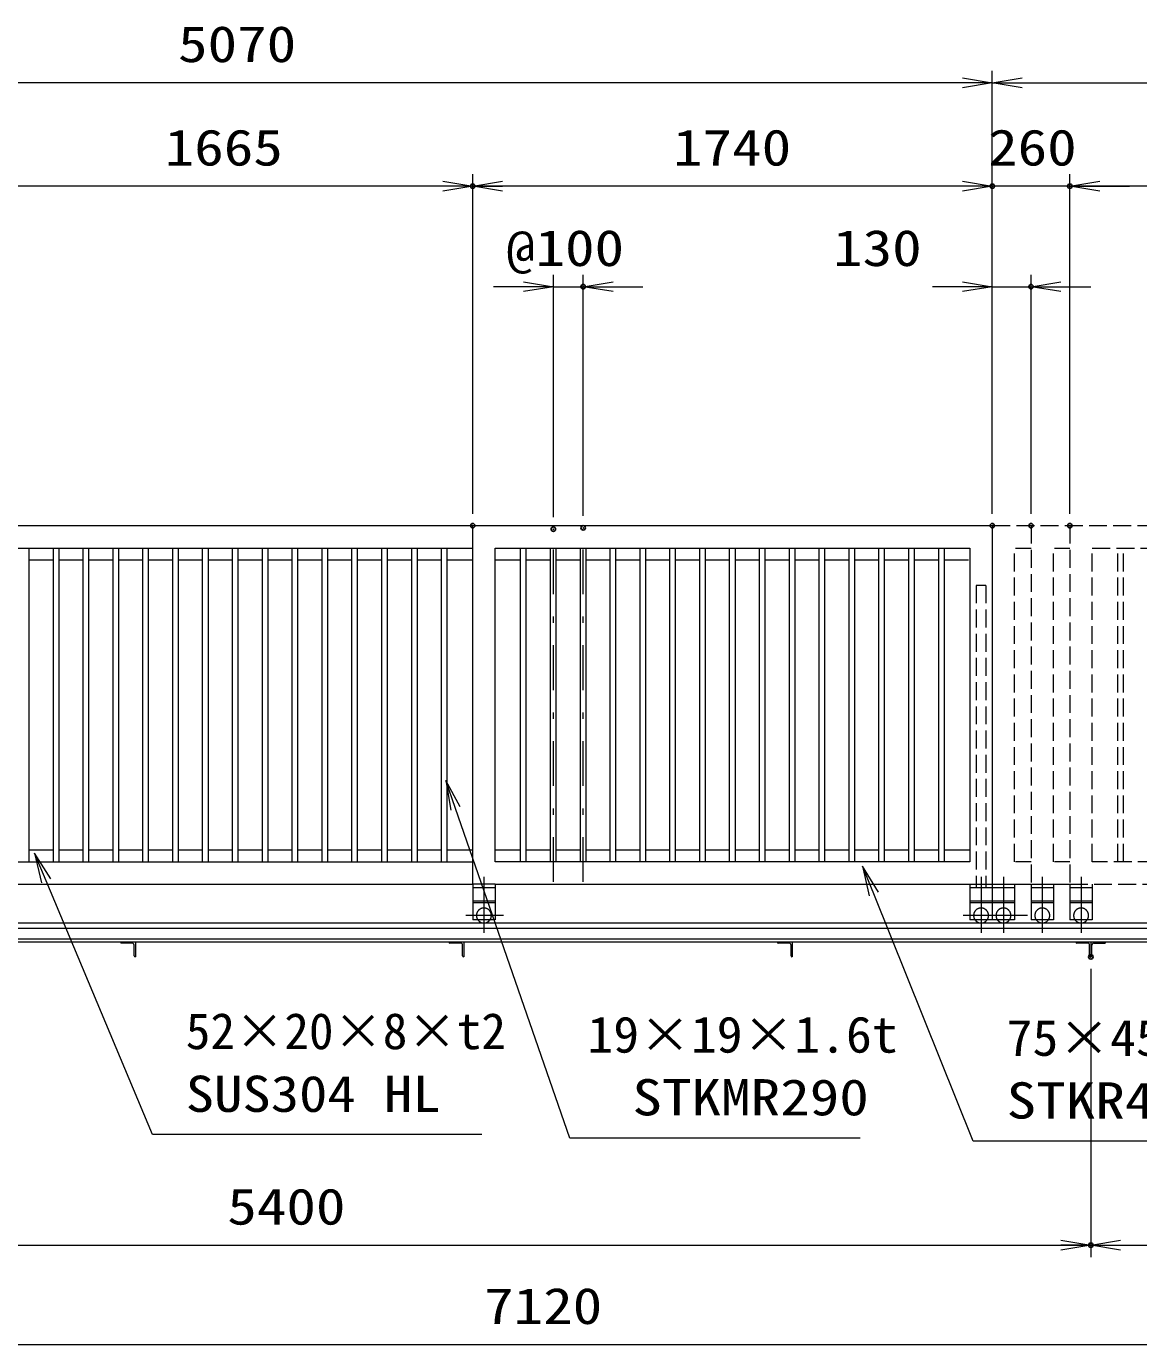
# Model space of a CAD drawing. Units: millimetres at full size. Extents: x -11880 to 11880, y -8400 to 8400.
# Drawn here: x -147 to 3578, y 756 to 5169 of the extents above; entities that cross this region are included whole.
import ezdxf
from ezdxf.enums import TextEntityAlignment as Align

# ---------------------------------------------------------------- set-up
doc = ezdxf.new("R2010")
doc.units = ezdxf.units.MM
doc.header["$LTSCALE"] = 30
doc.header["$PDMODE"] = 32
doc.header["$PDSIZE"] = 15
for name, pattern in [('USER1', [10.7, 5, -2.5, 0.7, -2.5]), ('USER2', [2.7, 2, -0.7]), ('USER4', [160, 100, -20, 20, -20]), ('USER5', [200, 100, -20, 20, -20, 20, -20]), ('USER6', [80, 60, -20])]:
    doc.linetypes.add(name, pattern=pattern)
for name, color, linetype, lineweight in [('0-2_外形線', 7, 'Continuous', 18), ('0-3_寸法線', 3, 'Continuous', 18), ('0-4_0', 7, 'Continuous', 18), ('0-8_軸線', 6, 'USER1', 18), ('0-9_01', 4, 'Continuous', 18), ('0-A_隠れ線', 4, 'USER2', 18)]:
    doc.layers.add(name, color=color, linetype=linetype, lineweight=lineweight)
doc.layers.add('0-5_DEFPOINTS', color=7, linetype='Continuous')
doc.styles.add('ＭＳ ゴシック', font='')
doc.styles.get('ＭＳ ゴシック').set_extended_font_data('MS Gothic')

# ---------------------------------------------------------------- blocks, each defined once
blk = doc.blocks.new('_OPEN')
at = {"layer": '0-4_0'}
blk.add_line((0, 0), (-30, 0), dxfattribs=at)
blk.add_lwpolyline([(-30, 5), (0, 0), (-30, -5)], dxfattribs=at)
blk = doc.blocks.new('S172')
at = {"layer": '0-3_寸法線'}
for points in [[(12806239.6, -25754396.7), (12777058, -25754396.7), (12765567.3, -25721308.7), (12764583.2, -25718474.8)], [(12766039.7, -25721144.7), (12764583.2, -25718474.8), (12765095, -25721472.8)]]:
    blk.add_lwpolyline(points, dxfattribs=at)
at = {"layer": '0-3_寸法線', "color": 254, "style": 'ＭＳ ゴシック'}
for s, width, p in [('19×19×1.6t', 1.05, (12778822, -25746906.1)), ('STKMR290', 1.2, (12783343.6, -25753206.1))]:
    blk.add_text(s, height=3637, dxfattribs=dict(at, width=width)).set_placement(p, align=Align.BOTTOM_LEFT)
blk = doc.blocks.new('S173')
at = {"layer": '0-3_寸法線'}
for points in [[(12768216.9, -25754047), (12735118.5, -25754047), (12724441.9, -25728564.1), (12723282.6, -25725797.1)], [(12724903.1, -25728370.9), (12723282.6, -25725797.1), (12723980.8, -25728757.3)]]:
    blk.add_lwpolyline(points, dxfattribs=at)
at = {"layer": '0-3_寸法線', "color": 254, "style": 'ＭＳ ゴシック'}
blk.add_text('52×20×8×t2', height=3637, dxfattribs=at).set_placement((12738466.5, -25746556.4), align=Align.BOTTOM_LEFT)
at = {"layer": '0-3_寸法線', "color": 254, "style": 'ＭＳ ゴシック', "width": 1.15}
blk.add_text('SUS304 HL', height=3637, dxfattribs=at).set_placement((12738466.5, -25752856.4), align=Align.BOTTOM_LEFT)
blk = doc.blocks.new('S176')
at = {"layer": '0-3_寸法線'}
for points in [[(12848503.8, -25754716.9), (12817594.2, -25754716.9), (12807587.8, -25729872.6), (12806467.1, -25727089.8)], [(12808051.6, -25729685.8), (12806467.1, -25727089.8), (12807124.1, -25730059.4)]]:
    blk.add_lwpolyline(points, dxfattribs=at)
at = {"layer": '0-3_寸法線', "color": 254, "style": 'ＭＳ ゴシック'}
for s, width, p in [('75×45×2.3t', 1.05, (12820942.2, -25747226.4)), ('STKR400', 1.2, (12820942.2, -25753526.4))]:
    blk.add_text(s, height=3637, dxfattribs=dict(at, width=width)).set_placement(p, align=Align.BOTTOM_LEFT)

msp = doc.modelspace()

# ---------------------------------------------------------------- linework, layer by layer
at = {"layer": '0-2_外形線'}
for p, q in [((-1982.46, 3498.01), (352.2, 3498.01)), ((352.2, 3498.01), (696.38, 3498.01)), ((1347.54, 2298.01), (1347.54, 3498.01)), ((3087.54, 3498.01), (3087.54, 2298.01)), ((-242.46, 3423.01), (343.77, 3423.01)), ((-137.96, 2373.01), (-137.96, 3423.01)), ((-56.96, 2373.01), (-56.96, 3423.01)), ((-37.96, 2373.01), (-37.96, 3423.01)), ((43.04, 2373.01), (43.04, 3423.01)), ((62.04, 2373.01), (62.04, 3423.01)), ((143.04, 2373.01), (143.04, 3423.01)), ((162.04, 2373.01), (162.04, 3423.01)), ((243.04, 2373.01), (243.04, 3423.01)), ((262.04, 2373.01), (262.04, 3423.01)), ((343.04, 2373.01), (343.04, 3423.01)), ((343.77, 3423.01), (689.56, 3423.01)), ((362.04, 2373.01), (362.04, 3423.01)), ((443.04, 2373.01), (443.04, 3423.01)), ((462.04, 2373.01), (462.04, 3423.01)), ((543.04, 2373.01), (543.04, 3423.01)), ((562.04, 2373.01), (562.04, 3423.01)), ((643.04, 2373.01), (643.04, 3423.01)), ((662.04, 2373.01), (662.04, 3423.01)), ((689.56, 3423.01), (1347.54, 3423.01)), ((743.04, 2373.01), (743.04, 3423.01)), ((762.04, 2373.01), (762.04, 3423.01)), ((843.04, 2373.01), (843.04, 3423.01)), ((862.04, 2373.01), (862.04, 3423.01)), ((943.04, 2373.01), (943.04, 3423.01)), ((962.04, 2373.01), (962.04, 3423.01)), ((1043.04, 2373.01), (1043.04, 3423.01)), ((1062.04, 2373.01), (1062.04, 3423.01)), ((1143.04, 2373.01), (1143.04, 3423.01)), ((1162.04, 2373.01), (1162.04, 3423.01)), ((1243.04, 2373.01), (1243.04, 3423.01)), ((1262.04, 2373.01), (1262.04, 3423.01)), ((1508.04, 2373.01), (1508.04, 3423.01)), ((1527.04, 2373.01), (1527.04, 3423.01)), ((1608.04, 2373.01), (1608.04, 3423.01)), ((1627.04, 2373.01), (1627.04, 3423.01)), ((1708.04, 2373.01), (1708.04, 3423.01)), ((1727.04, 2373.01), (1727.04, 3423.01)), ((1808.04, 2373.01), (1808.04, 3423.01)), ((1827.04, 2373.01), (1827.04, 3423.01)), ((1908.04, 2373.01), (1908.04, 3423.01)), ((1927.04, 2373.01), (1927.04, 3423.01)), ((2008.04, 2373.01), (2008.04, 3423.01)), ((2027.04, 2373.01), (2027.04, 3423.01)), ((2108.04, 2373.01), (2108.04, 3423.01)), ((2127.04, 2373.01), (2127.04, 3423.01)), ((2208.04, 2373.01), (2208.04, 3423.01)), ((2227.04, 2373.01), (2227.04, 3423.01)), ((2308.04, 2373.01), (2308.04, 3423.01)), ((2327.04, 2373.01), (2327.04, 3423.01)), ((2408.04, 2373.01), (2408.04, 3423.01)), ((2427.04, 2373.01), (2427.04, 3423.01)), ((2508.04, 2373.01), (2508.04, 3423.01)), ((2527.04, 2373.01), (2527.04, 3423.01)), ((2608.04, 2373.01), (2608.04, 3423.01)), ((2627.04, 2373.01), (2627.04, 3423.01)), ((2708.04, 2373.01), (2708.04, 3423.01)), ((2727.04, 2373.01), (2727.04, 3423.01)), ((2808.04, 2373.01), (2808.04, 3423.01)), ((2827.04, 2373.01), (2827.04, 3423.01)), ((2908.04, 2373.01), (2908.04, 3423.01)), ((2927.04, 2373.01), (2927.04, 3423.01)), ((-56.96, 3383.01), (-137.96, 3383.01)), ((43.04, 3383.01), (-37.96, 3383.01)), ((143.04, 3383.01), (62.04, 3383.01)), ((243.04, 3383.01), (162.04, 3383.01)), ((343.04, 3383.01), (262.04, 3383.01)), ((443.04, 3383.01), (362.04, 3383.01)), ((543.04, 3383.01), (462.04, 3383.01)), ((643.04, 3383.01), (562.04, 3383.01)), ((743.04, 3383.01), (662.04, 3383.01)), ((843.04, 3383.01), (762.04, 3383.01)), ((943.04, 3383.01), (862.04, 3383.01)), ((1043.04, 3383.01), (962.04, 3383.01)), ((1143.04, 3383.01), (1062.04, 3383.01)), ((1243.04, 3383.01), (1162.04, 3383.01)), ((1347.54, 3383.01), (1262.04, 3383.01)), ((1507.54, 3383.01), (1422.54, 3383.01)), ((1608.04, 3383.01), (1527.04, 3383.01)), ((1708.04, 3383.01), (1627.04, 3383.01)), ((1808.04, 3383.01), (1727.04, 3383.01)), ((1908.04, 3383.01), (1827.04, 3383.01)), ((2008.04, 3383.01), (1927.04, 3383.01)), ((2108.04, 3383.01), (2027.04, 3383.01)), ((2208.04, 3383.01), (2127.04, 3383.01)), ((2308.04, 3383.01), (2227.04, 3383.01)), ((2408.04, 3383.01), (2327.04, 3383.01)), ((2508.04, 3383.01), (2427.04, 3383.01)), ((2608.04, 3383.01), (2527.04, 3383.01)), ((2708.04, 3383.01), (2627.04, 3383.01)), ((2808.04, 3383.01), (2727.04, 3383.01)), ((2908.04, 3383.01), (2827.04, 3383.01)), ((3008.04, 3383.01), (2927.04, 3383.01)), ((-137.96, 2413.01), (-56.96, 2413.01)), ((-37.96, 2413.01), (43.04, 2413.01)), ((62.04, 2413.01), (143.04, 2413.01)), ((162.04, 2413.01), (243.04, 2413.01)), ((262.04, 2413.01), (343.04, 2413.01)), ((362.04, 2413.01), (443.04, 2413.01)), ((462.04, 2413.01), (543.04, 2413.01)), ((562.04, 2413.01), (643.04, 2413.01)), ((662.04, 2413.01), (743.04, 2413.01)), ((762.04, 2413.01), (843.04, 2413.01)), ((862.04, 2413.01), (943.04, 2413.01)), ((962.04, 2413.01), (1043.04, 2413.01)), ((1062.04, 2413.01), (1143.04, 2413.01)), ((1162.04, 2413.01), (1243.04, 2413.01)), ((1262.04, 2413.01), (1347.54, 2413.01)), ((1422.54, 2413.01), (1508.04, 2413.01)), ((1527.54, 2413.01), (1608.04, 2413.01)), ((1627.54, 2413.01), (1708.04, 2413.01)), ((1727.54, 2413.01), (1808.04, 2413.01)), ((1827.54, 2413.01), (1908.04, 2413.01)), ((1927.54, 2413.01), (2008.04, 2413.01)), ((2027.54, 2413.01), (2108.04, 2413.01)), ((2127.54, 2413.01), (2208.04, 2413.01)), ((2227.54, 2413.01), (2308.04, 2413.01)), ((2327.54, 2413.01), (2408.04, 2413.01)), ((2427.54, 2413.01), (2508.04, 2413.01)), ((2527.54, 2413.01), (2608.04, 2413.01)), ((2627.54, 2413.01), (2708.04, 2413.01)), ((2727.54, 2413.01), (2807.54, 2413.01)), ((2727.54, 2413.01), (2808.04, 2413.01)), ((2827.54, 2413.01), (2908.04, 2413.01)), ((2927.54, 2413.01), (3012.54, 2413.01)), ((-242.46, 2373.01), (1347.54, 2373.01)), ((-1927.46, 2298.01), (1347.54, 2298.01)), ((1422.54, 2298.01), (3087.54, 2298.01)), ((-2102.46, 2168.01), (5125.54, 2168.01)), ((-1982.46, 2150.51), (5125.54, 2150.51)), ((-2102.46, 2104.51), (5125.54, 2104.51)), ((-1982.46, 2114.81), (5125.54, 2114.81)), ((167.54, 2103.51), (167.54, 2104.51)), ((207.04, 2100.51), (170.54, 2100.51)), ((213.54, 2057.51), (213.54, 2094.01)), ((217.54, 2104.51), (217.54, 2054.51)), ((1307.04, 2100.51), (1270.54, 2100.51)), ((1313.54, 2057.51), (1313.54, 2094.01)), ((1317.54, 2104.51), (1317.54, 2054.51)), ((1317.54, 2103.51), (1317.54, 2104.51)), ((2407.04, 2100.51), (2370.54, 2100.51)), ((2413.54, 2057.51), (2413.54, 2094.01)), ((3367.54, 2103.51), (3367.54, 2104.51)), ((3407.04, 2100.51), (3370.54, 2100.51)), ((3413.54, 2057.51), (3413.54, 2094.01)), ((3417.54, 2104.51), (3417.54, 2054.51)), ((3417.54, 2104.51), (3417.54, 2054.51)), ((3421.54, 2057.51), (3421.54, 2094.01)), ((3428.04, 2100.51), (3464.54, 2100.51)), ((3467.54, 2103.51), (3467.54, 2104.51)), ((217.54, 2054.51), (216.54, 2054.51)), ((1317.54, 2054.51), (1316.54, 2054.51)), ((3417.54, 2054.51), (3416.54, 2054.51)), ((3417.54, 2054.51), (3418.54, 2054.51))]:
    msp.add_line(p, q, dxfattribs=at)
for points in [[(696.38, 3498.01), (1347.54, 3498.01), (3087.54, 3498.01)], [(2417.54, 2104.51), (2417.54, 2054.51), (2416.54, 2054.51)]]:
    msp.add_lwpolyline(points, dxfattribs=at)
msp.add_lwpolyline([(3012.54, 2373.01), (1422.54, 2373.01), (1422.54, 3423.01), (3012.54, 3423.01)], close=True, dxfattribs=at)
for centre, radius, start, end in [((170.54, 2103.51), 3, 180, 270), ((207.04, 2094.01), 6.5, 0, 90), ((1270.54, 2103.51), 3, 180, 270), ((1307.04, 2094.01), 6.5, 0, 90), ((2370.54, 2103.51), 3, 180, 270), ((2407.04, 2094.01), 6.5, 0, 90), ((3370.54, 2103.51), 3, 180, 270), ((3407.04, 2094.01), 6.5, 0, 90), ((3428.04, 2094.01), 6.5, 90, 180), ((3464.54, 2103.51), 3, 270, 0), ((216.54, 2057.51), 3, 180, 270), ((1316.54, 2057.51), 3, 180, 270), ((2416.54, 2057.51), 3, 180, 270), ((3416.54, 2057.51), 3, 180, 270), ((3418.54, 2057.51), 3, 270, 0)]:
    msp.add_arc(centre, radius, start, end, dxfattribs=at)
at = {"layer": '0-3_寸法線'}
for p, q in [((3087.54, 3538.01), (3087.54, 5020.63)), ((3087.54, 3538.01), (3087.54, 5020.63)), ((3087.54, 4980.63), (-1982.46, 4980.63)), ((3087.54, 4980.63), (5137.54, 4980.63)), ((1347.54, 4634.33), (-317.46, 4634.33)), ((1347.54, 3538.01), (1347.54, 4674.33)), ((1347.54, 3538.01), (1347.54, 4674.33)), ((3087.54, 4634.33), (1347.54, 4634.33)), ((2987.54, 4634.33), (2887.54, 4634.33)), ((3087.54, 3538.01), (3087.54, 4674.33)), ((3087.54, 3538.01), (3087.54, 4674.33)), ((3347.54, 4634.33), (3087.54, 4634.33)), ((3347.54, 3538.01), (3347.54, 4674.33)), ((3347.54, 3538.01), (3347.54, 4674.33)), ((5087.54, 4634.33), (3347.54, 4634.33)), ((3447.54, 4634.33), (3547.54, 4634.33)), ((1617.54, 3526.11), (1617.54, 4338.01)), ((1717.54, 3530.51), (1717.54, 4338.01)), ((3087.54, 3538.01), (3087.54, 4338.01)), ((3217.54, 3538.01), (3217.54, 4338.01)), ((1517.54, 4298.01), (1417.54, 4298.01)), ((1617.54, 4298.01), (1717.54, 4298.01)), ((1817.54, 4298.01), (1917.54, 4298.01)), ((2987.54, 4298.01), (2887.54, 4298.01)), ((3087.54, 4298.01), (3217.54, 4298.01)), ((3317.54, 4298.01), (3417.54, 4298.01)), ((3417.54, 2014.51), (3417.54, 1049.17)), ((3417.54, 2014.51), (3417.54, 1049.17)), ((-1982.46, 1089.17), (3417.54, 1089.17)), ((3417.54, 1089.17), (5137.54, 1089.17)), ((-1982.46, 756.46), (5137.54, 756.46))]:
    msp.add_line(p, q, dxfattribs=at)
at = {"layer": '0-5_DEFPOINTS'}
for p in [(1347.54, 4634.33), (3087.54, 4634.33), (3347.54, 4634.33), (1717.54, 4298.01), (3217.54, 4298.01), (1347.54, 3498.01), (1617.54, 3486.11), (1717.54, 3490.51), (3087.54, 3498.01), (3217.54, 3498.01), (3347.54, 3498.01), (3417.54, 2054.51), (3417.54, 1089.17)]:
    msp.add_point(p, dxfattribs=at)
at = {"layer": '0-8_軸線'}
for p, q in [((1617.54, 2305.51), (1617.54, 3490.51)), ((1717.54, 2305.51), (1717.54, 3490.51))]:
    msp.add_line(p, q, dxfattribs=at)
at = {"layer": '0-9_01', "color": 7, "linetype": 'USER5'}
for p, q in [((3217.54, 2373.01), (3165.54, 2373.01)), ((3347.54, 2373.01), (3295.54, 2373.01)), ((3090.54, 2298.01), (3217.54, 2298.01)), ((3220.54, 2298.01), (3347.54, 2298.01))]:
    msp.add_line(p, q, dxfattribs=at)
at = {"layer": '0-9_01', "color": 7}
for p, q in [((1347.54, 2298.01), (1347.54, 2178.01)), ((1422.54, 2298.01), (1347.54, 2298.01)), ((1422.54, 2298.01), (1422.54, 2178.01)), ((3012.54, 2298.01), (3012.54, 2178.01)), ((1422.54, 2286.01), (1347.54, 2286.01)), ((3087.54, 2286.01), (3012.54, 2286.01)), ((1422.54, 2241.01), (1347.54, 2241.01)), ((3087.54, 2241.01), (3012.54, 2241.01)), ((1422.54, 2178.01), (1347.54, 2178.01))]:
    msp.add_line(p, q, dxfattribs=at)
at = {"layer": '0-9_01', "linetype": 'USER4'}
for p, q in [((1385.04, 2322.33), (1385.04, 2135.21)), ((3050.04, 2322.33), (3050.04, 2135.21)), ((3125.04, 2322.33), (3125.04, 2135.21)), ((3255.05, 2322.33), (3255.05, 2135.21)), ((3385.04, 2322.33), (3385.04, 2135.21)), ((1450.15, 2193.01), (1324.82, 2193.01)), ((3115.15, 2193.01), (2989.82, 2193.01)), ((3205.15, 2193.01), (3067.82, 2193.01))]:
    msp.add_line(p, q, dxfattribs=at)
at = {"layer": '0-9_01', "linetype": 'USER5'}
for p, q in [((3162.54, 2298.01), (3162.54, 2178.01)), ((3217.54, 2298.01), (3217.54, 2178.01)), ((3347.54, 2298.01), (3347.54, 2178.01)), ((3162.54, 2286.01), (3087.54, 2286.01)), ((3292.54, 2286.01), (3217.54, 2286.01)), ((3422.54, 2286.01), (3347.54, 2286.01)), ((3162.54, 2241.01), (3087.54, 2241.01)), ((3162.54, 2235.01), (3087.54, 2235.01)), ((3292.54, 2241.01), (3217.54, 2241.01)), ((3292.54, 2235.01), (3217.54, 2235.01)), ((3422.54, 2241.01), (3347.54, 2241.01)), ((3422.54, 2235.01), (3347.54, 2235.01)), ((3162.54, 2178.01), (3087.54, 2178.01))]:
    msp.add_line(p, q, dxfattribs=at)
at = {"layer": '0-9_01', "linetype": 'USER6'}
for p, q in [((1422.54, 2235.01), (1347.54, 2235.01)), ((3087.54, 2235.01), (3012.54, 2235.01))]:
    msp.add_line(p, q, dxfattribs=at)
at = {"layer": '0-9_01', "color": 7}
msp.add_lwpolyline([(3087.54, 2298.01), (3087.54, 2178.01), (3012.54, 2178.01)], dxfattribs=at)
at = {"layer": '0-9_01', "linetype": 'USER5'}
for points in [[(3292.54, 2298.01), (3292.54, 2178.01), (3217.54, 2178.01)], [(3422.54, 2298.01), (3422.54, 2178.01), (3347.54, 2178.01)]]:
    msp.add_lwpolyline(points, dxfattribs=at)
at = {"layer": '0-9_01', "linetype": 'USER6'}
for centre in [(1385.04, 2193.01), (3050.04, 2193.01)]:
    msp.add_arc(centre, 25, 323.1301, 216.8699, dxfattribs=at)
at = {"layer": '0-9_01', "linetype": 'USER5'}
for centre, start, end in [((3125.04, 2193.01), 323.1301, 216.8699), ((3255.05, 2193.01), 323.1301, 216.8699), ((3385.04, 2193.01), 323.1301, 216.8699), ((3125.04, 2193.01), 216.8699, 323.1301), ((3255.05, 2193.01), 216.8699, 323.1301), ((3385.04, 2193.01), 216.8699, 323.1301)]:
    msp.add_arc(centre, 25, start, end, dxfattribs=at)
at = {"layer": '0-9_01', "color": 7}
for centre in [(1385.04, 2193.01), (3050.04, 2193.01)]:
    msp.add_arc(centre, 25, 216.8699, 323.1301, dxfattribs=at)
at = {"layer": '0-A_隠れ線'}
for p, q in [((3087.54, 3498.01), (5087.54, 3498.01)), ((3217.54, 3498.01), (3217.54, 2298.01)), ((3347.54, 3498.01), (3347.54, 2298.01)), ((3162.54, 2373.01), (3162.54, 3423.01)), ((3165.54, 3423.01), (3217.54, 3423.01)), ((3292.54, 2373.01), (3292.54, 3423.01)), ((3295.54, 3423.01), (3347.54, 3423.01)), ((3508.04, 2373.01), (3508.04, 3423.01)), ((3527.04, 2373.01), (3527.04, 3423.01)), ((3066.04, 3298.01), (3066.04, 2286.01)), ((3347.54, 2298.01), (5087.54, 2298.01))]:
    msp.add_line(p, q, dxfattribs=at)
msp.add_lwpolyline([(5012.54, 2373.01), (3422.54, 2373.01), (3422.54, 3423.01), (5012.54, 3423.01)], close=True, dxfattribs=at)
msp.add_lwpolyline([(3066.04, 3298.01), (3034.04, 3298.01), (3034.04, 2286.01)], dxfattribs=at)

# ---------------------------------------------------------------- block references
at = {"layer": '0-3_寸法線'}
for name, p, xscale, yscale in [('_OPEN', (3087.54, 4980.63), 3.333333, 3.333333), ('_OPEN', (1347.54, 4634.33), 3.333333, 3.333333), ('_OPEN', (3087.54, 4634.33), 3.333333, 3.333333), ('_OPEN', (3087.54, 4634.33), 3.333333, 3.333333), ('_OPEN', (1617.54, 4298.01), 3.333333, 3.333333), ('_OPEN', (3087.54, 4298.01), 3.333333, 3.333333), ('S172', (-424229.03, 859927.64), 0.03333333, 0.03333333), ('S173', (-424229.03, 859927.64), 0.03333333, 0.03333333), ('S176', (-424229.03, 859927.64), 0.03333333, 0.03333333), ('_OPEN', (3417.54, 1089.17), 3.333333, 3.333333)]:
    msp.add_blockref(name, p, dxfattribs=dict(at, xscale=xscale, yscale=yscale))
at = {"layer": '0-3_寸法線', "xscale": 3.333333, "yscale": 3.333333, "rotation": 180}
for p in [(3087.54, 4980.63), (1347.54, 4634.33), (3347.54, 4634.33), (3347.54, 4634.33), (1717.54, 4298.01), (3217.54, 4298.01), (3417.54, 1089.17)]:
    msp.add_blockref('_OPEN', p, dxfattribs=at)

# ---------------------------------------------------------------- texts
at = {"layer": '0-3_寸法線', "color": 254, "style": 'ＭＳ ゴシック', "width": 1.2}
for s, p in [('5070', (360.54, 5013.32)), ('1665', (315.84, 4667.02)), ('1740', (2018.34, 4667.02)), ('260', (3073.54, 4667.02)), ('@100', (1458.74, 4330.69)), ('130', (2554.42, 4330.69)), ('5400', (525.54, 1121.86)), ('7120', (1385.54, 789.15))]:
    msp.add_text(s, height=121.2, dxfattribs=at).set_placement(p, align=Align.BOTTOM_LEFT)

doc.saveas('drawing.dxf')
